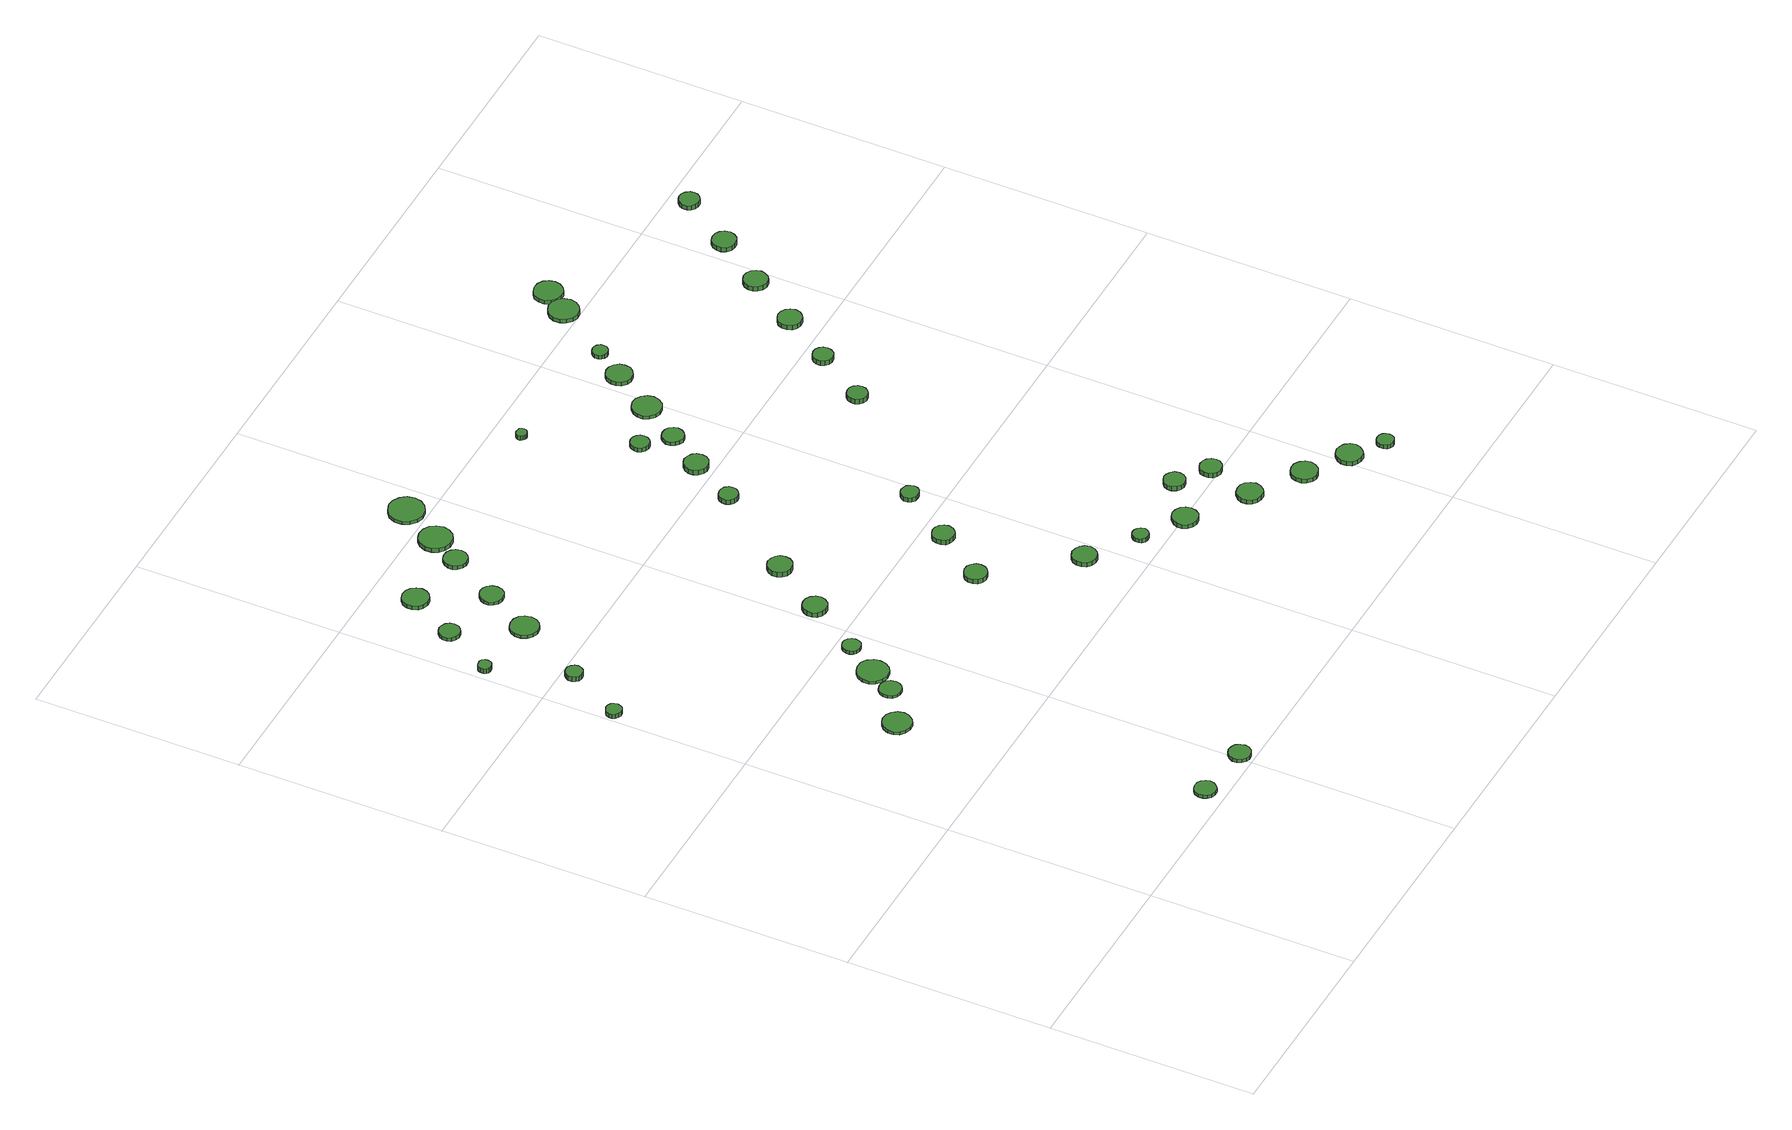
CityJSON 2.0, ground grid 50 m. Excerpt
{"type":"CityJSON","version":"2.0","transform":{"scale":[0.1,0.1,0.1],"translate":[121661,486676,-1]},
"CityObjects":{
"tree1":{"type":"SolitaryVegetationObject","attributes":{"function":"something"},"geometry":[{"type":"MultiSurface","lod":"1","boundaries":[[[0,1,2,3,4,5,6,7,8,9,10,11,12,13,14]],[[15,16,17,18,19,20,21,22,23,24,25,26,27,28,29]],[[0,29,28,1]],[[1,28,27,2]],[[2,27,26,3]],[[3,26,25,4]],[[4,25,24,5]],[[5,24,23,6]],[[6,23,22,7]],[[7,22,21,8]],[[8,21,20,9]],[[9,20,19,10]],[[10,19,18,11]],[[11,18,17,12]],[[12,17,16,13]],[[13,16,15,14]],[[14,15,29,0]]]}]},
"tree2":{"type":"SolitaryVegetationObject","attributes":{"function":"something"},"geometry":[{"type":"MultiSurface","lod":"1","boundaries":[[[30,31,32,33,34,35,36,37,38,39,40,41,42,43,44]],[[45,46,47,48,49,50,51,52,53,54,55,56,57,58,59]],[[30,59,58,31]],[[31,58,57,32]],[[32,57,56,33]],[[33,56,55,34]],[[34,55,54,35]],[[35,54,53,36]],[[36,53,52,37]],[[37,52,51,38]],[[38,51,50,39]],[[39,50,49,40]],[[40,49,48,41]],[[41,48,47,42]],[[42,47,46,43]],[[43,46,45,44]],[[44,45,59,30]]]}]},
"tree3":{"type":"SolitaryVegetationObject","attributes":{"function":"something"},"geometry":[{"type":"MultiSurface","lod":"1","boundaries":[[[60,61,62,63,64,65,66,67,68,69,70,71,72,73,74]],[[75,76,77,78,79,80,81,82,83,84,85,86,87,88,89]],[[60,89,88,61]],[[61,88,87,62]],[[62,87,86,63]],[[63,86,85,64]],[[64,85,84,65]],[[65,84,83,66]],[[66,83,82,67]],[[67,82,81,68]],[[68,81,80,69]],[[69,80,79,70]],[[70,79,78,71]],[[71,78,77,72]],[[72,77,76,73]],[[73,76,75,74]],[[74,75,89,60]]]}]},
"tree4":{"type":"SolitaryVegetationObject","attributes":{"function":"something"},"geometry":[{"type":"MultiSurface","lod":"1","boundaries":[[[90,91,92,93,94,95,96,97,98,99,100,101,102,103,104]],[[105,106,107,108,109,110,111,112,113,114,115,116,117,118,119]],[[90,119,118,91]],[[91,118,117,92]],[[92,117,116,93]],[[93,116,115,94]],[[94,115,114,95]],[[95,114,113,96]],[[96,113,112,97]],[[97,112,111,98]],[[98,111,110,99]],[[99,110,109,100]],[[100,109,108,101]],[[101,108,107,102]],[[102,107,106,103]],[[103,106,105,104]],[[104,105,119,90]]]}]},
"tree5":{"type":"SolitaryVegetationObject","attributes":{"function":"something"},"geometry":[{"type":"MultiSurface","lod":"1","boundaries":[[[120,121,122,123,124,125,126,127,128,129,130,131,132,133,134]],[[135,136,137,138,139,140,141,142,143,144,145,146,147,148,149]],[[120,149,148,121]],[[121,148,147,122]],[[122,147,146,123]],[[123,146,145,124]],[[124,145,144,125]],[[125,144,143,126]],[[126,143,142,127]],[[127,142,141,128]],[[128,141,140,129]],[[129,140,139,130]],[[130,139,138,131]],[[131,138,137,132]],[[132,137,136,133]],[[133,136,135,134]],[[134,135,149,120]]]}]},
"tree6":{"type":"SolitaryVegetationObject","attributes":{"function":"something"},"geometry":[{"type":"MultiSurface","lod":"1","boundaries":[[[150,151,152,153,154,155,156,157,158,159,160,161,162,163,164]],[[165,166,167,168,169,170,171,172,173,174,175,176,177,178,179]],[[150,179,178,151]],[[151,178,177,152]],[[152,177,176,153]],[[153,176,175,154]],[[154,175,174,155]],[[155,174,173,156]],[[156,173,172,157]],[[157,172,171,158]],[[158,171,170,159]],[[159,170,169,160]],[[160,169,168,161]],[[161,168,167,162]],[[162,167,166,163]],[[163,166,165,164]],[[164,165,179,150]]]}]},
"tree7":{"type":"SolitaryVegetationObject","attributes":{"function":"something"},"geometry":[{"type":"MultiSurface","lod":"1","boundaries":[[[180,181,182,183,184,185,186,187,188,189,190,191,192,193,194]],[[195,196,197,198,199,200,201,202,203,204,205,206,207,208,209]],[[180,209,208,181]],[[181,208,207,182]],[[182,207,206,183]],[[183,206,205,184]],[[184,205,204,185]],[[185,204,203,186]],[[186,203,202,187]],[[187,202,201,188]],[[188,201,200,189]],[[189,200,199,190]],[[190,199,198,191]],[[191,198,197,192]],[[192,197,196,193]],[[193,196,195,194]],[[194,195,209,180]]]}]},
"tree8":{"type":"SolitaryVegetationObject","attributes":{"function":"something"},"geometry":[{"type":"MultiSurface","lod":"1","boundaries":[[[210,211,212,213,214,215,216,217,218,219,220,221,222,223,224]],[[225,226,227,228,229,230,231,232,233,234,235,236,237,238,239]],[[210,239,238,211]],[[211,238,237,212]],[[212,237,236,213]],[[213,236,235,214]],[[214,235,234,215]],[[215,234,233,216]],[[216,233,232,217]],[[217,232,231,218]],[[218,231,230,219]],[[219,230,229,220]],[[220,229,228,221]],[[221,228,227,222]],[[222,227,226,223]],[[223,226,225,224]],[[224,225,239,210]]]}]},
"tree9":{"type":"SolitaryVegetationObject","attributes":{"function":"something"},"geometry":[{"type":"MultiSurface","lod":"1","boundaries":[[[240,241,242,243,244,245,246,247,248,249,250,251,252,253,254]],[[255,256,257,258,259,260,261,262,263,264,265,266,267,268,269]],[[240,269,268,241]],[[241,268,267,242]],[[242,267,266,243]],[[243,266,265,244]],[[244,265,264,245]],[[245,264,263,246]],[[246,263,262,247]],[[247,262,261,248]],[[248,261,260,249]],[[249,260,259,250]],[[250,259,258,251]],[[251,258,257,252]],[[252,257,256,253]],[[253,256,255,254]],[[254,255,269,240]]]}]},
"tree10":{"type":"SolitaryVegetationObject","attributes":{"function":"something"},"geometry":[{"type":"MultiSurface","lod":"1","boundaries":[[[270,271,272,273,274,275,276,277,278,279,280,281,282,283,284]],[[285,286,287,288,289,290,291,292,293,294,295,296,297,298,299]],[[270,299,298,271]],[[271,298,297,272]],[[272,297,296,273]],[[273,296,295,274]],[[274,295,294,275]],[[275,294,293,276]],[[276,293,292,277]],[[277,292,291,278]],[[278,291,290,279]],[[279,290,289,280]],[[280,289,288,281]],[[281,288,287,282]],[[282,287,286,283]],[[283,286,285,284]],[[284,285,299,270]]]}]},
"tree11":{"type":"SolitaryVegetationObject","attributes":{"function":"something"},"geometry":[{"type":"MultiSurface","lod":"1","boundaries":[[[300,301,302,303,304,305,306,307,308,309,310,311,312,313,314]],[[315,316,317,318,319,320,321,322,323,324,325,326,327,328,329]],[[300,329,328,301]],[[301,328,327,302]],[[302,327,326,303]],[[303,326,325,304]],[[304,325,324,305]],[[305,324,323,306]],[[306,323,322,307]],[[307,322,321,308]],[[308,321,320,309]],[[309,320,319,310]],[[310,319,318,311]],[[311,318,317,312]],[[312,317,316,313]],[[313,316,315,314]],[[314,315,329,300]]]}]},
"tree12":{"type":"SolitaryVegetationObject","attributes":{"function":"something"},"geometry":[{"type":"MultiSurface","lod":"1","boundaries":[[[330,331,332,333,334,335,336,337,338,339,340,341,342,343,344]],[[345,346,347,348,349,350,351,352,353,354,355,356,357,358,359]],[[330,359,358,331]],[[331,358,357,332]],[[332,357,356,333]],[[333,356,355,334]],[[334,355,354,335]],[[335,354,353,336]],[[336,353,352,337]],[[337,352,351,338]],[[338,351,350,339]],[[339,350,349,340]],[[340,349,348,341]],[[341,348,347,342]],[[342,347,346,343]],[[343,346,345,344]],[[344,345,359,330]]]}]},
"tree13":{"type":"SolitaryVegetationObject","attributes":{"function":"something"},"geometry":[{"type":"MultiSurface","lod":"1","boundaries":[[[360,361,362,363,364,365,366,367,368,369,370,371,372,373,374]],[[375,376,377,378,379,380,381,382,383,384,385,386,387,388,389]],[[360,389,388,361]],[[361,388,387,362]],[[362,387,386,363]],[[363,386,385,364]],[[364,385,384,365]],[[365,384,383,366]],[[366,383,382,367]],[[367,382,381,368]],[[368,381,380,369]],[[369,380,379,370]],[[370,379,378,371]],[[371,378,377,372]],[[372,377,376,373]],[[373,376,375,374]],[[374,375,389,360]]]}]},
"tree14":{"type":"SolitaryVegetationObject","attributes":{"function":"something"},"geometry":[{"type":"MultiSurface","lod":"1","boundaries":[[[390,391,392,393,394,395,396,397,398,399,400,401,402,403,404]],[[405,406,407,408,409,410,411,412,413,414,415,416,417,418,419]],[[390,419,418,391]],[[391,418,417,392]],[[392,417,416,393]],[[393,416,415,394]],[[394,415,414,395]],[[395,414,413,396]],[[396,413,412,397]],[[397,412,411,398]],[[398,411,410,399]],[[399,410,409,400]],[[400,409,408,401]],[[401,408,407,402]],[[402,407,406,403]],[[403,406,405,404]],[[404,405,419,390]]]}]},
"tree15":{"type":"SolitaryVegetationObject","attributes":{"function":"something"},"geometry":[{"type":"MultiSurface","lod":"1","boundaries":[[[420,421,422,423,424,425,426,427,428,429,430,431,432,433,434]],[[435,436,437,438,439,440,441,442,443,444,445,446,447,448,449]],[[420,449,448,421]],[[421,448,447,422]],[[422,447,446,423]],[[423,446,445,424]],[[424,445,444,425]],[[425,444,443,426]],[[426,443,442,427]],[[427,442,441,428]],[[428,441,440,429]],[[429,440,439,430]],[[430,439,438,431]],[[431,438,437,432]],[[432,437,436,433]],[[433,436,435,434]],[[434,435,449,420]]]}]},
"tree16":{"type":"SolitaryVegetationObject","attributes":{"function":"something"},"geometry":[{"type":"MultiSurface","lod":"1","boundaries":[[[450,451,452,453,454,455,456,457,458,459,460,461,462,463,464]],[[465,466,467,468,469,470,471,472,473,474,475,476,477,478,479]],[[450,479,478,451]],[[451,478,477,452]],[[452,477,476,453]],[[453,476,475,454]],[[454,475,474,455]],[[455,474,473,456]],[[456,473,472,457]],[[457,472,471,458]],[[458,471,470,459]],[[459,470,469,460]],[[460,469,468,461]],[[461,468,467,462]],[[462,467,466,463]],[[463,466,465,464]],[[464,465,479,450]]]}]},
"tree17":{"type":"SolitaryVegetationObject","attributes":{"function":"something"},"geometry":[{"type":"MultiSurface","lod":"1","boundaries":[[[480,481,482,483,484,485,486,487,488,489,490,491,492,493,494]],[[495,496,497,498,499,500,501,502,503,504,505,506,507,508,509]],[[480,509,508,481]],[[481,508,507,482]],[[482,507,506,483]],[[483,506,505,484]],[[484,505,504,485]],[[485,504,503,486]],[[486,503,502,487]],[[487,502,501,488]],[[488,501,500,489]],[[489,500,499,490]],[[490,499,498,491]],[[491,498,497,492]],[[492,497,496,493]],[[493,496,495,494]],[[494,495,509,480]]]}]},
"tree18":{"type":"SolitaryVegetationObject","attributes":{"function":"something"},"geometry":[{"type":"MultiSurface","lod":"1","boundaries":[[[510,511,512,513,514,515,516,517,518,519,520,521,522,523,524]],[[525,526,527,528,529,530,531,532,533,534,535,536,537,538,539]],[[510,539,538,511]],[[511,538,537,512]],[[512,537,536,513]],[[513,536,535,514]],[[514,535,534,515]],[[515,534,533,516]],[[516,533,532,517]],[[517,532,531,518]],[[518,531,530,519]],[[519,530,529,520]],[[520,529,528,521]],[[521,528,527,522]],[[522,527,526,523]],[[523,526,525,524]],[[524,525,539,510]]]}]},
"tree19":{"type":"SolitaryVegetationObject","attributes":{"function":"something"},"geometry":[{"type":"MultiSurface","lod":"1","boundaries":[[[540,541,542,543,544,545,546,547,548,549,550,551,552,553,554]],[[555,556,557,558,559,560,561,562,563,564,565,566,567,568,569]],[[540,569,568,541]],[[541,568,567,542]],[[542,567,566,543]],[[543,566,565,544]],[[544,565,564,545]],[[545,564,563,546]],[[546,563,562,547]],[[547,562,561,548]],[[548,561,560,549]],[[549,560,559,550]],[[550,559,558,551]],[[551,558,557,552]],[[552,557,556,553]],[[553,556,555,554]],[[554,555,569,540]]]}]},
"tree20":{"type":"SolitaryVegetationObject","attributes":{"function":"something"},"geometry":[{"type":"MultiSurface","lod":"1","boundaries":[[[570,571,572,573,574,575,576,577,578,579,580,581,582,583,584]],[[585,586,587,588,589,590,591,592,593,594,595,596,597,598,599]],[[570,599,598,571]],[[571,598,597,572]],[[572,597,596,573]],[[573,596,595,574]],[[574,595,594,575]],[[575,594,593,576]],[[576,593,592,577]],[[577,592,591,578]],[[578,591,590,579]],[[579,590,589,580]],[[580,589,588,581]],[[581,588,587,582]],[[582,587,586,583]],[[583,586,585,584]],[[584,585,599,570]]]}]},
"tree21":{"type":"SolitaryVegetationObject","attributes":{"function":"something"},"geometry":[{"type":"MultiSurface","lod":"1","boundaries":[[[600,601,602,603,604,605,606,607,608,609,610,611,612,613,614]],[[615,616,617,618,619,620,621,622,623,624,625,626,627,628,629]],[[600,629,628,601]],[[601,628,627,602]],[[602,627,626,603]],[[603,626,625,604]],[[604,625,624,605]],[[605,624,623,606]],[[606,623,622,607]],[[607,622,621,608]],[[608,621,620,609]],[[609,620,619,610]],[[610,619,618,611]],[[611,618,617,612]],[[612,617,616,613]],[[613,616,615,614]],[[614,615,629,600]]]}]},
"tree22":{"type":"SolitaryVegetationObject","attributes":{"function":"something"},"geometry":[{"type":"MultiSurface","lod":"1","boundaries":[[[630,631,632,633,634,635,636,637,638,639,640,641,642,643,644]],[[645,646,647,648,649,650,651,652,653,654,655,656,657,658,659]],[[630,659,658,631]],[[631,658,657,632]],[[632,657,656,633]],[[633,656,655,634]],[[634,655,654,635]],[[635,654,653,636]],[[636,653,652,637]],[[637,652,651,638]],[[638,651,650,639]],[[639,650,649,640]],[[640,649,648,641]],[[641,648,647,642]],[[642,647,646,643]],[[643,646,645,644]],[[644,645,659,630]]]}]},
"tree23":{"type":"SolitaryVegetationObject","attributes":{"function":"something"},"geometry":[{"type":"MultiSurface","lod":"1","boundaries":[[[660,661,662,663,664,665,666,667,668,669,670,671,672,673,674]],[[675,676,677,678,679,680,681,682,683,684,685,686,687,688,689]],[[660,689,688,661]],[[661,688,687,662]],[[662,687,686,663]],[[663,686,685,664]],[[664,685,684,665]],[[665,684,683,666]],[[666,683,682,667]],[[667,682,681,668]],[[668,681,680,669]],[[669,680,679,670]],[[670,679,678,671]],[[671,678,677,672]],[[672,677,676,673]],[[673,676,675,674]],[[674,675,689,660]]]}]},
"tree24":{"type":"SolitaryVegetationObject","attributes":{"function":"something"},"geometry":[{"type":"MultiSurface","lod":"1","boundaries":[[[690,691,692,693,694,695,696,697,698,699,700,701,702,703,704]],[[705,706,707,708,709,710,711,712,713,714,715,716,717,718,719]],[[690,719,718,691]],[[691,718,717,692]],[[692,717,716,693]],[[693,716,715,694]],[[694,715,714,695]],[[695,714,713,696]],[[696,713,712,697]],[[697,712,711,698]],[[698,711,710,699]],[[699,710,709,700]],[[700,709,708,701]],[[701,708,707,702]],[[702,707,706,703]],[[703,706,705,704]],[[704,705,719,690]]]}]},
"tree25":{"type":"SolitaryVegetationObject","attributes":{"function":"something"},"geometry":[{"type":"MultiSurface","lod":"1","boundaries":[[[720,721,722,723,724,725,726,727,728,729,730,731,732,733,734]],[[735,736,737,738,739,740,741,742,743,744,745,746,747,748,749]],[[720,749,748,721]],[[721,748,747,722]],[[722,747,746,723]],[[723,746,745,724]],[[724,745,744,725]],[[725,744,743,726]],[[726,743,742,727]],[[727,742,741,728]],[[728,741,740,729]],[[729,740,739,730]],[[730,739,738,731]],[[731,738,737,732]],[[732,737,736,733]],[[733,736,735,734]],[[734,735,749,720]]]}]},
"tree26":{"type":"SolitaryVegetationObject","attributes":{"function":"something"},"geometry":[{"type":"MultiSurface","lod":"1","boundaries":[[[750,751,752,753,754,755,756,757,758,759,760,761,762,763,764]],[[765,766,767,768,769,770,771,772,773,774,775,776,777,778,779]],[[750,779,778,751]],[[751,778,777,752]],[[752,777,776,753]],[[753,776,775,754]],[[754,775,774,755]],[[755,774,773,756]],[[756,773,772,757]],[[757,772,771,758]],[[758,771,770,759]],[[759,770,769,760]],[[760,769,768,761]],[[761,768,767,762]],[[762,767,766,763]],[[763,766,765,764]],[[764,765,779,750]]]}]},
"tree27":{"type":"SolitaryVegetationObject","attributes":{"function":"something"},"geometry":[{"type":"MultiSurface","lod":"1","boundaries":[[[780,781,782,783,784,785,786,787,788,789,790,791,792,793,794]],[[795,796,797,798,799,800,801,802,803,804,805,806,807,808,809]],[[780,809,808,781]],[[781,808,807,782]],[[782,807,806,783]],[[783,806,805,784]],[[784,805,804,785]],[[785,804,803,786]],[[786,803,802,787]],[[787,802,801,788]],[[788,801,800,789]],[[789,800,799,790]],[[790,799,798,791]],[[791,798,797,792]],[[792,797,796,793]],[[793,796,795,794]],[[794,795,809,780]]]}]},
"tree28":{"type":"SolitaryVegetationObject","attributes":{"function":"something"},"geometry":[{"type":"MultiSurface","lod":"1","boundaries":[[[810,811,812,813,814,815,816,817,818,819,820,821,822,823,824]],[[825,826,827,828,829,830,831,832,833,834,835,836,837,838,839]],[[810,839,838,811]],[[811,838,837,812]],[[812,837,836,813]],[[813,836,835,814]],[[814,835,834,815]],[[815,834,833,816]],[[816,833,832,817]],[[817,832,831,818]],[[818,831,830,819]],[[819,830,829,820]],[[820,829,828,821]],[[821,828,827,822]],[[822,827,826,823]],[[823,826,825,824]],[[824,825,839,810]]]}]},
"tree29":{"type":"SolitaryVegetationObject","attributes":{"function":"something"},"geometry":[{"type":"MultiSurface","lod":"1","boundaries":[[[840,841,842,843,844,845,846,847,848,849,850,851,852,853,854]],[[855,856,857,858,859,860,861,862,863,864,865,866,867,868,869]],[[840,869,868,841]],[[841,868,867,842]],[[842,867,866,843]],[[843,866,865,844]],[[844,865,864,845]],[[845,864,863,846]],[[846,863,862,847]],[[847,862,861,848]],[[848,861,860,849]],[[849,860,859,850]],[[850,859,858,851]],[[851,858,857,852]],[[852,857,856,853]],[[853,856,855,854]],[[854,855,869,840]]]}]},
"tree30":{"type":"SolitaryVegetationObject","attributes":{"function":"something"},"geometry":[{"type":"MultiSurface","lod":"1","boundaries":[[[870,871,872,873,874,875,876,877,878,879,880,881,882,883,884]],[[885,886,887,888,889,890,891,892,893,894,895,896,897,898,899]],[[870,899,898,871]],[[871,898,897,872]],[[872,897,896,873]],[[873,896,895,874]],[[874,895,894,875]],[[875,894,893,876]],[[876,893,892,877]],[[877,892,891,878]],[[878,891,890,879]],[[879,890,889,880]],[[880,889,888,881]],[[881,888,887,882]],[[882,887,886,883]],[[883,886,885,884]],[[884,885,899,870]]]}]},
"tree31":{"type":"SolitaryVegetationObject","attributes":{"function":"something"},"geometry":[{"type":"MultiSurface","lod":"1","boundaries":[[[900,901,902,903,904,905,906,907,908,909,910,911,912,913,914]],[[915,916,917,918,919,920,921,922,923,924,925,926,927,928,929]],[[900,929,928,901]],[[901,928,927,902]],[[902,927,926,903]],[[903,926,925,904]],[[904,925,924,905]],[[905,924,923,906]],[[906,923,922,907]],[[907,922,921,908]],[[908,921,920,909]],[[909,920,919,910]],[[910,919,918,911]],[[911,918,917,912]],[[912,917,916,913]],[[913,916,915,914]],[[914,915,929,900]]]}]},
"tree32":{"type":"SolitaryVegetationObject","attributes":{"function":"something"},"geometry":[{"type":"MultiSurface","lod":"1","boundaries":[[[930,931,932,933,934,935,936,937,938,939,940,941,942,943,944]],[[945,946,947,948,949,950,951,952,953,954,955,956,957,958,959]],[[930,959,958,931]],[[931,958,957,932]],[[932,957,956,933]],[[933,956,955,934]],[[934,955,954,935]],[[935,954,953,936]],[[936,953,952,937]],[[937,952,951,938]],[[938,951,950,939]],[[939,950,949,940]],[[940,949,948,941]],[[941,948,947,942]],[[942,947,946,943]],[[943,946,945,944]],[[944,945,959,930]]]}]},
"tree33":{"type":"SolitaryVegetationObject","attributes":{"function":"something"},"geometry":[{"type":"MultiSurface","lod":"1","boundaries":[[[960,961,962,963,964,965,966,967,968,969,970,971,972,973,974]],[[975,976,977,978,979,980,981,982,983,984,985,986,987,988,989]],[[960,989,988,961]],[[961,988,987,962]],[[962,987,986,963]],[[963,986,985,964]],[[964,985,984,965]],[[965,984,983,966]],[[966,983,982,967]],[[967,982,981,968]],[[968,981,980,969]],[[969,980,979,970]],[[970,979,978,971]],[[971,978,977,972]],[[972,977,976,973]],[[973,976,975,974]],[[974,975,989,960]]]}]},
"tree34":{"type":"SolitaryVegetationObject","attributes":{"function":"something"},"geometry":[{"type":"MultiSurface","lod":"1","boundaries":[[[990,991,992,993,994,995,996,997,998,999,1000,1001,1002,1003,1004]],[[1005,1006,1007,1008,1009,1010,1011,1012,1013,1014,1015,1016,1017,1018,1019]],[[990,1019,1018,991]],[[991,1018,1017,992]],[[992,1017,1016,993]],[[993,1016,1015,994]],[[994,1015,1014,995]],[[995,1014,1013,996]],[[996,1013,1012,997]],[[997,1012,1011,998]],[[998,1011,1010,999]],[[999,1010,1009,1000]],[[1000,1009,1008,1001]],[[1001,1008,1007,1002]],[[1002,1007,1006,1003]],[[1003,1006,1005,1004]],[[1004,1005,1019,990]]]}]},
"tree35":{"type":"SolitaryVegetationObject","attributes":{"function":"something"},"geometry":[{"type":"MultiSurface","lod":"1","boundaries":[[[1020,1021,1022,1023,1024,1025,1026,1027,1028,1029,1030,1031,1032,1033,1034]],[[1035,1036,1037,1038,1039,1040,1041,1042,1043,1044,1045,1046,1047,1048,1049]],[[1020,1049,1048,1021]],[[1021,1048,1047,1022]],[[1022,1047,1046,1023]],[[1023,1046,1045,1024]],[[1024,1045,1044,1025]],[[1025,1044,1043,1026]],[[1026,1043,1042,1027]],[[1027,1042,1041,1028]],[[1028,1041,1040,1029]],[[1029,1040,1039,1030]],[[1030,1039,1038,1031]],[[1031,1038,1037,1032]],[[1032,1037,1036,1033]],[[1033,1036,1035,1034]],[[1034,1035,1049,1020]]]}]},
"tree36":{"type":"SolitaryVegetationObject","attributes":{"function":"something"},"geometry":[{"type":"MultiSurface","lod":"1","boundaries":[[[1050,1051,1052,1053,1054,1055,1056,1057,1058,1059,1060,1061,1062,1063,1064]],[[1065,1066,1067,1068,1069,1070,1071,1072,1073,1074,1075,1076,1077,1078,1079]],[[1050,1079,1078,1051]],[[1051,1078,1077,1052]],[[1052,1077,1076,1053]],[[1053,1076,1075,1054]],[[1054,1075,1074,1055]],[[1055,1074,1073,1056]],[[1056,1073,1072,1057]],[[1057,1072,1071,1058]],[[1058,1071,1070,1059]],[[1059,1070,1069,1060]],[[1060,1069,1068,1061]],[[1061,1068,1067,1062]],[[1062,1067,1066,1063]],[[1063,1066,1065,1064]],[[1064,1065,1079,1050]]]}]},
"tree37":{"type":"SolitaryVegetationObject","attributes":{"function":"something"},"geometry":[{"type":"MultiSurface","lod":"1","boundaries":[[[1080,1081,1082,1083,1084,1085,1086,1087,1088,1089,1090,1091,1092,1093,1094]],[[1095,1096,1097,1098,1099,1100,1101,1102,1103,1104,1105,1106,1107,1108,1109]],[[1080,1109,1108,1081]],[[1081,1108,1107,1082]],[[1082,1107,1106,1083]],[[1083,1106,1105,1084]],[[1084,1105,1104,1085]],[[1085,1104,1103,1086]],[[1086,1103,1102,1087]],[[1087,1102,1101,1088]],[[1088,1101,1100,1089]],[[1089,1100,1099,1090]],[[1090,1099,1098,1091]],[[1091,1098,1097,1092]],[[1092,1097,1096,1093]],[[1093,1096,1095,1094]],[[1094,1095,1109,1080]]]}]},
"tree38":{"type":"SolitaryVegetationObject","attributes":{"function":"something"},"geometry":[{"type":"MultiSurface","lod":"1","boundaries":[[[1110,1111,1112,1113,1114,1115,1116,1117,1118,1119,1120,1121,1122,1123,1124]],[[1125,1126,1127,1128,1129,1130,1131,1132,1133,1134,1135,1136,1137,1138,1139]],[[1110,1139,1138,1111]],[[1111,1138,1137,1112]],[[1112,1137,1136,1113]],[[1113,1136,1135,1114]],[[1114,1135,1134,1115]],[[1115,1134,1133,1116]],[[1116,1133,1132,1117]],[[1117,1132,1131,1118]],[[1118,1131,1130,1119]],[[1119,1130,1129,1120]],[[1120,1129,1128,1121]],[[1121,1128,1127,1122]],[[1122,1127,1126,1123]],[[1123,1126,1125,1124]],[[1124,1125,1139,1110]]]}]},
"tree39":{"type":"SolitaryVegetationObject","attributes":{"function":"something"},"geometry":[{"type":"MultiSurface","lod":"1","boundaries":[[[1140,1141,1142,1143,1144,1145,1146,1147,1148,1149,1150,1151,1152,1153,1154]],[[1155,1156,1157,1158,1159,1160,1161,1162,1163,1164,1165,1166,1167,1168,1169]],[[1140,1169,1168,1141]],[[1141,1168,1167,1142]],[[1142,1167,1166,1143]],[[1143,1166,1165,1144]],[[1144,1165,1164,1145]],[[1145,1164,1163,1146]],[[1146,1163,1162,1147]],[[1147,1162,1161,1148]],[[1148,1161,1160,1149]],[[1149,1160,1159,1150]],[[1150,1159,1158,1151]],[[1151,1158,1157,1152]],[[1152,1157,1156,1153]],[[1153,1156,1155,1154]],[[1154,1155,1169,1140]]]}]},
"tree40":{"type":"SolitaryVegetationObject","attributes":{"function":"something"},"geometry":[{"type":"MultiSurface","lod":"1","boundaries":[[[1170,1171,1172,1173,1174,1175,1176,1177,1178,1179,1180,1181,1182,1183,1184]],[[1185,1186,1187,1188,1189,1190,1191,1192,1193,1194,1195,1196,1197,1198,1199]],[[1170,1199,1198,1171]],[[1171,1198,1197,1172]],[[1172,1197,1196,1173]],[[1173,1196,1195,1174]],[[1174,1195,1194,1175]],[[1175,1194,1193,1176]],[[1176,1193,1192,1177]],[[1177,1192,1191,1178]],[[1178,1191,1190,1179]],[[1179,1190,1189,1180]],[[1180,1189,1188,1181]],[[1181,1188,1187,1182]],[[1182,1187,1186,1183]],[[1183,1186,1185,1184]],[[1184,1185,1199,1170]]]}]},
"tree41":{"type":"SolitaryVegetationObject","attributes":{"function":"something"},"geometry":[{"type":"MultiSurface","lod":"1","boundaries":[[[1200,1201,1202,1203,1204,1205,1206,1207,1208,1209,1210,1211,1212,1213,1214]],[[1215,1216,1217,1218,1219,1220,1221,1222,1223,1224,1225,1226,1227,1228,1229]],[[1200,1229,1228,1201]],[[1201,1228,1227,1202]],[[1202,1227,1226,1203]],[[1203,1226,1225,1204]],[[1204,1225,1224,1205]],[[1205,1224,1223,1206]],[[1206,1223,1222,1207]],[[1207,1222,1221,1208]],[[1208,1221,1220,1209]],[[1209,1220,1219,1210]],[[1210,1219,1218,1211]],[[1211,1218,1217,1212]],[[1212,1217,1216,1213]],[[1213,1216,1215,1214]],[[1214,1215,1229,1200]]]}]},
"tree42":{"type":"SolitaryVegetationObject","attributes":{"function":"something"},"geometry":[{"type":"MultiSurface","lod":"1","boundaries":[[[1230,1231,1232,1233,1234,1235,1236,1237,1238,1239,1240,1241,1242,1243,1244]],[[1245,1246,1247,1248,1249,1250,1251,1252,1253,1254,1255,1256,1257,1258,1259]],[[1230,1259,1258,1231]],[[1231,1258,1257,1232]],[[1232,1257,1256,1233]],[[1233,1256,1255,1234]],[[1234,1255,1254,1235]],[[1235,1254,1253,1236]],[[1236,1253,1252,1237]],[[1237,1252,1251,1238]],[[1238,1251,1250,1239]],[[1239,1250,1249,1240]],[[1240,1249,1248,1241]],[[1241,1248,1247,1242]],[[1242,1247,1246,1243]],[[1243,1246,1245,1244]],[[1244,1245,1259,1230]]]}]},
"tree43":{"type":"SolitaryVegetationObject","attributes":{"function":"something"},"geometry":[{"type":"MultiSurface","lod":"1","boundaries":[[[1260,1261,1262,1263,1264,1265,1266,1267,1268,1269,1270,1271,1272,1273,1274]],[[1275,1276,1277,1278,1279,1280,1281,1282,1283,1284,1285,1286,1287,1288,1289]],[[1260,1289,1288,1261]],[[1261,1288,1287,1262]],[[1262,1287,1286,1263]],[[1263,1286,1285,1264]],[[1264,1285,1284,1265]],[[1265,1284,1283,1266]],[[1266,1283,1282,1267]],[[1267,1282,1281,1268]],[[1268,1281,1280,1269]],[[1269,1280,1279,1270]],[[1270,1279,1278,1271]],[[1271,1278,1277,1272]],[[1272,1277,1276,1273]],[[1273,1276,1275,1274]],[[1274,1275,1289,1260]]]}]},
"tree44":{"type":"SolitaryVegetationObject","attributes":{"function":"something"},"geometry":[{"type":"MultiSurface","lod":"1","boundaries":[[[1290,1291,1292,1293,1294,1295,1296,1297,1298,1299,1300,1301,1302,1303,1304]],[[1305,1306,1307,1308,1309,1310,1311,1312,1313,1314,1315,1316,1317,1318,1319]],[[1290,1319,1318,1291]],[[1291,1318,1317,1292]],[[1292,1317,1316,1293]],[[1293,1316,1315,1294]],[[1294,1315,1314,1295]],[[1295,1314,1313,1296]],[[1296,1313,1312,1297]],[[1297,1312,1311,1298]],[[1298,1311,1310,1299]],[[1299,1310,1309,1300]],[[1300,1309,1308,1301]],[[1301,1308,1307,1302]],[[1302,1307,1306,1303]],[[1303,1306,1305,1304]],[[1304,1305,1319,1290]]]}]},
"tree45":{"type":"SolitaryVegetationObject","attributes":{"function":"something"},"geometry":[{"type":"MultiSurface","lod":"1","boundaries":[[[1320,1321,1322,1323,1324,1325,1326,1327,1328,1329,1330,1331,1332,1333,1334]],[[1335,1336,1337,1338,1339,1340,1341,1342,1343,1344,1345,1346,1347,1348,1349]],[[1320,1349,1348,1321]],[[1321,1348,1347,1322]],[[1322,1347,1346,1323]],[[1323,1346,1345,1324]],[[1324,1345,1344,1325]],[[1325,1344,1343,1326]],[[1326,1343,1342,1327]],[[1327,1342,1341,1328]],[[1328,1341,1340,1329]],[[1329,1340,1339,1330]],[[1330,1339,1338,1331]],[[1331,1338,1337,1332]],[[1332,1337,1336,1333]],[[1333,1336,1335,1334]],[[1334,1335,1349,1320]]]}]},
"tree46":{"type":"SolitaryVegetationObject","attributes":{"function":"something"},"geometry":[{"type":"MultiSurface","lod":"1","boundaries":[[[1350,1351,1352,1353,1354,1355,1356,1357,1358,1359,1360,1361,1362,1363,1364]],[[1365,1366,1367,1368,1369,1370,1371,1372,1373,1374,1375,1376,1377,1378,1379]],[[1350,1379,1378,1351]],[[1351,1378,1377,1352]],[[1352,1377,1376,1353]],[[1353,1376,1375,1354]],[[1354,1375,1374,1355]],[[1355,1374,1373,1356]],[[1356,1373,1372,1357]],[[1357,1372,1371,1358]],[[1358,1371,1370,1359]],[[1359,1370,1369,1360]],[[1360,1369,1368,1361]],[[1361,1368,1367,1362]],[[1362,1367,1366,1363]],[[1363,1366,1365,1364]],[[1364,1365,1379,1350]]]}]}
},
"vertices":[
[395,49,17],[392,59,17],[386,68,17],[377,73,17],[366,74,17],[356,71,17],[348,64,17],[344,54,17],[344,43,17],[348,34,17],[356,26,17],[366,23,17],[377,24,17],[386,30,17],[392,38,17],[392,38,8],[386,30,8],[377,24,8],[366,23,8],[356,26,8],[348,34,8],[344,43,8],[344,54,8],[348,64,8],[356,71,8],[366,74,8],[377,73,8],[386,68,8],[392,59,8],[395,49,8],
[40,1334,23],[38,1342,23],[34,1348,23],[27,1352,23],[19,1353,23],[12,1350,23],[6,1345,23],[3,1338,23],[3,1330,23],[6,1323,23],[12,1318,23],[19,1315,23],[27,1316,23],[34,1320,23],[38,1326,23],[38,1326,11],[34,1320,11],[27,1316,11],[19,1315,11],[12,1318,11],[6,1323,11],[3,1330,11],[3,1338,11],[6,1345,11],[12,1350,11],[19,1353,11],[27,1352,11],[34,1348,11],[38,1342,11],[40,1334,11],
[301,757,17],[298,771,17],[289,783,17],[277,790,17],[262,792,17],[249,787,17],[238,778,17],[232,764,17],[232,750,17],[238,737,17],[249,727,17],[262,723,17],[277,724,17],[289,731,17],[298,743,17],[298,743,9],[289,731,9],[277,724,9],[262,723,9],[249,727,9],[238,737,9],[232,750,9],[232,764,9],[238,778,9],[249,787,9],[262,792,9],[277,790,9],[289,783,9],[298,771,9],[301,757,9],
[537,34,17],[535,45,17],[529,54,17],[519,59,17],[508,61,17],[498,57,17],[490,50,17],[485,40,17],[485,29,17],[490,19,17],[498,12,17],[508,8,17],[519,10,17],[529,15,17],[535,24,17],[535,24,8],[529,15,8],[519,10,8],[508,8,8],[498,12,8],[490,19,8],[485,29,8],[485,40,8],[490,50,8],[498,57,8],[508,61,8],[519,59,8],[529,54,8],[535,45,8],[537,34,8],
[48,1658,20],[47,1664,20],[43,1670,20],[37,1673,20],[31,1673,20],[24,1671,20],[20,1667,20],[17,1661,20],[17,1654,20],[20,1648,20],[24,1644,20],[31,1642,20],[37,1643,20],[43,1646,20],[47,1651,20],[47,1651,7],[43,1646,7],[37,1643,7],[31,1642,7],[24,1644,7],[20,1648,7],[17,1654,7],[17,1661,7],[20,1667,7],[24,1671,7],[31,1673,7],[37,1673,7],[43,1670,7],[47,1664,7],[48,1658,7],
[115,1468,25],[113,1476,25],[108,1483,25],[101,1488,25],[92,1488,25],[84,1486,25],[78,1480,25],[74,1472,25],[74,1464,25],[78,1456,25],[84,1450,25],[92,1448,25],[101,1449,25],[108,1453,25],[113,1460,25],[113,1460,12],[108,1453,12],[101,1449,12],[92,1448,12],[84,1450,12],[78,1456,12],[74,1464,12],[74,1472,12],[78,1480,12],[84,1486,12],[92,1488,12],[101,1488,12],[108,1483,12],[113,1476,12],[115,1468,12],
[389,822,15],[387,833,15],[381,842,15],[371,847,15],[360,848,15],[350,845,15],[342,838,15],[338,828,15],[338,817,15],[342,807,15],[350,799,15],[360,796,15],[371,797,15],[381,803,15],[387,811,15],[387,811,8],[381,803,8],[371,797,8],[360,796,8],[350,799,8],[342,807,8],[338,817,8],[338,828,8],[342,838,8],[350,845,8],[360,848,8],[371,847,8],[381,842,8],[387,833,8],[389,822,8],
[128,1780,17],[126,1790,17],[120,1798,17],[111,1803,17],[101,1805,17],[91,1801,17],[83,1794,17],[79,1785,17],[79,1774,17],[83,1765,17],[91,1758,17],[101,1755,17],[111,1756,17],[120,1761,17],[126,1769,17],[126,1769,7],[120,1761,7],[111,1756,7],[101,1755,7],[91,1758,7],[83,1765,7],[79,1774,7],[79,1785,7],[83,1794,7],[91,1801,7],[101,1805,7],[111,1803,7],[120,1798,7],[126,1790,7],[128,1780,7],
[436,883,16],[433,898,16],[424,911,16],[411,919,16],[395,920,16],[380,915,16],[369,905,16],[362,891,16],[362,875,16],[369,861,16],[380,851,16],[395,846,16],[411,847,16],[424,855,16],[433,868,16],[433,868,8],[424,855,8],[411,847,8],[395,846,8],[380,851,8],[369,861,8],[362,875,8],[362,891,8],[369,905,8],[380,915,8],[395,920,8],[411,919,8],[424,911,8],[433,898,8],[436,883,8],
[226,1639,16],[223,1653,16],[215,1664,16],[203,1671,16],[189,1672,16],[175,1668,16],[165,1659,16],[159,1646,16],[159,1632,16],[165,1619,16],[175,1610,16],[189,1605,16],[203,1607,16],[215,1614,16],[223,1625,16],[223,1625,8],[215,1614,8],[203,1607,8],[189,1605,8],[175,1610,8],[165,1619,8],[159,1632,8],[159,1646,8],[165,1659,8],[175,1668,8],[189,1672,8],[203,1671,8],[215,1664,8],[223,1653,8],[226,1639,8],
[204,1897,16],[201,1910,16],[193,1921,16],[182,1927,16],[169,1929,16],[156,1925,16],[147,1916,16],[141,1904,16],[141,1891,16],[147,1878,16],[156,1870,16],[169,1866,16],[182,1867,16],[193,1874,16],[201,1884,16],[201,1884,6],[193,1874,6],[182,1867,6],[169,1866,6],[156,1870,6],[147,1878,6],[141,1891,6],[141,1904,6],[147,1916,6],[156,1925,6],[169,1929,6],[182,1927,6],[193,1921,6],[201,1910,6],[204,1897,6],
[476,963,17],[474,972,17],[469,979,17],[461,984,17],[452,985,17],[443,982,17],[436,976,17],[433,967,17],[433,958,17],[436,950,17],[443,944,17],[452,941,17],[461,942,17],[469,946,17],[474,954,17],[474,954,8],[469,946,8],[461,942,8],[452,941,8],[443,944,8],[436,950,8],[433,958,8],[433,967,8],[436,976,8],[443,982,8],[452,985,8],[461,984,8],[469,979,8],[474,972,8],[476,963,8],
[285,1752,15],[283,1763,15],[276,1773,15],[266,1779,15],[254,1780,15],[243,1776,15],[234,1768,15],[229,1758,15],[229,1746,15],[234,1735,15],[243,1727,15],[254,1724,15],[266,1725,15],[276,1731,15],[283,1740,15],[283,1740,7],[276,1731,7],[266,1725,7],[254,1724,7],[243,1727,7],[234,1735,7],[229,1746,7],[229,1758,7],[234,1768,7],[243,1776,7],[254,1780,7],[266,1779,7],[276,1773,7],[283,1763,7],[285,1752,7],
[565,1094,21],[562,1105,21],[555,1115,21],[545,1121,21],[533,1122,21],[522,1119,21],[513,1110,21],[508,1100,21],[508,1088,21],[513,1077,21],[522,1069,21],[533,1065,21],[545,1066,21],[555,1072,21],[562,1082,21],[562,1082,8],[555,1072,8],[545,1066,8],[533,1065,8],[522,1069,8],[513,1077,8],[508,1088,8],[508,1100,8],[513,1110,8],[522,1119,8],[533,1122,8],[545,1121,8],[555,1115,8],[562,1105,8],[565,1094,8],
[358,1877,16],[356,1889,16],[349,1898,16],[339,1904,16],[327,1905,16],[316,1902,16],[307,1894,16],[302,1883,16],[302,1871,16],[307,1861,16],[316,1853,16],[327,1849,16],[339,1850,16],[349,1856,16],[356,1866,16],[356,1866,6],[349,1856,6],[339,1850,6],[327,1849,6],[316,1853,6],[307,1861,6],[302,1871,6],[302,1883,6],[307,1894,6],[316,1902,6],[327,1905,6],[339,1904,6],[349,1898,6],[356,1889,6],[358,1877,6],
[411,1947,17],[407,1963,17],[398,1976,17],[384,1984,17],[367,1986,17],[352,1981,17],[340,1970,17],[333,1955,17],[333,1939,17],[340,1924,17],[352,1913,17],[367,1908,17],[384,1910,17],[398,1918,17],[407,1931,17],[407,1931,6],[398,1918,6],[384,1910,6],[367,1908,6],[352,1913,6],[340,1924,6],[333,1939,6],[333,1955,6],[340,1970,6],[352,1981,6],[367,1986,6],[384,1984,6],[398,1976,6],[407,1963,6],[411,1947,6],
[645,1220,28],[643,1232,28],[636,1241,28],[625,1247,28],[613,1249,28],[602,1245,28],[593,1237,28],[588,1226,28],[588,1214,28],[593,1203,28],[602,1195,28],[613,1191,28],[625,1192,28],[636,1198,28],[643,1208,28],[643,1208,15],[636,1198,15],[625,1192,15],[613,1191,15],[602,1195,15],[593,1203,15],[588,1214,15],[588,1226,15],[593,1237,15],[602,1245,15],[613,1249,15],[625,1247,15],[636,1241,15],[643,1232,15],[645,1220,15],
[822,826,19],[820,837,19],[813,846,19],[803,852,19],[792,853,19],[781,849,19],[773,842,19],[769,832,19],[769,820,19],[773,810,19],[781,802,19],[792,799,19],[803,800,19],[813,806,19],[820,815,19],[820,815,7],[813,806,7],[803,800,7],[792,799,7],[781,802,7],[773,810,7],[769,820,7],[769,832,7],[773,842,7],[781,849,7],[792,853,7],[803,852,7],[813,846,7],[820,837,7],[822,826,7],
[472,2048,15],[469,2065,15],[458,2079,15],[443,2088,15],[426,2090,15],[409,2084,15],[396,2073,15],[389,2057,15],[389,2039,15],[396,2023,15],[409,2011,15],[426,2006,15],[443,2008,15],[458,2016,15],[469,2031,15],[469,2031,6],[458,2016,6],[443,2008,6],[426,2006,6],[409,2011,6],[396,2023,6],[389,2039,6],[389,2057,6],[396,2073,6],[409,2084,6],[426,2090,6],[443,2088,6],[458,2079,6],[469,2065,6],[472,2048,6],
[984,637,19],[981,649,19],[974,658,19],[963,664,19],[951,666,19],[940,662,19],[931,654,19],[926,643,19],[926,631,19],[931,620,19],[940,612,19],[951,608,19],[963,609,19],[974,615,19],[981,625,19],[981,625,7],[974,615,7],[963,609,7],[951,608,7],[940,612,7],[931,620,7],[926,631,7],[926,643,7],[931,654,7],[940,662,7],[951,666,7],[963,664,7],[974,658,7],[981,649,7],[984,637,7],
[907,948,20],[904,958,20],[898,967,20],[888,973,20],[878,974,20],[867,970,20],[859,963,20],[855,953,20],[855,942,20],[859,932,20],[867,925,20],[878,922,20],[888,923,20],[898,928,20],[904,937,20],[904,937,7],[898,928,7],[888,923,7],[878,922,7],[867,925,7],[859,932,7],[855,942,7],[855,953,7],[859,963,7],[867,970,7],[878,974,7],[888,973,7],[898,967,7],[904,958,7],[907,948,7],
[801,1427,30],[799,1436,30],[793,1444,30],[785,1448,30],[776,1449,30],[767,1446,30],[760,1440,30],[756,1432,30],[756,1422,30],[760,1414,30],[767,1407,30],[776,1404,30],[785,1405,30],[793,1410,30],[799,1418,30],[799,1418,17],[793,1410,17],[785,1405,17],[776,1404,17],[767,1407,17],[760,1414,17],[756,1422,17],[756,1432,17],[760,1440,17],[767,1446,17],[776,1449,17],[785,1448,17],[793,1444,17],[799,1436,17],[801,1427,17],
[1092,557,19],[1090,565,19],[1085,571,19],[1078,575,19],[1070,576,19],[1063,574,19],[1057,568,19],[1054,561,19],[1054,553,19],[1057,546,19],[1063,540,19],[1070,538,19],[1078,539,19],[1085,543,19],[1090,549,19],[1090,549,8],[1085,543,8],[1078,539,8],[1070,538,8],[1063,540,8],[1057,546,8],[1054,553,8],[1054,561,8],[1057,568,8],[1063,574,8],[1070,576,8],[1078,575,8],[1085,571,8],[1090,565,8],[1092,557,8],
[990,1074,23],[988,1083,23],[983,1090,23],[975,1094,23],[966,1095,23],[958,1093,23],[951,1087,23],[947,1078,23],[947,1069,23],[951,1061,23],[958,1055,23],[966,1053,23],[975,1054,23],[983,1058,23],[988,1065,23],[988,1065,11],[983,1058,11],[975,1054,11],[966,1053,11],[958,1055,11],[951,1061,11],[947,1069,11],[947,1078,11],[951,1087,11],[958,1093,11],[966,1095,11],[975,1094,11],[983,1090,11],[988,1083,11],[990,1074,11],
[879,1542,21],[877,1554,21],[870,1563,21],[859,1569,21],[847,1571,21],[836,1567,21],[827,1559,21],[822,1548,21],[822,1536,21],[827,1525,21],[836,1517,21],[847,1513,21],[859,1515,21],[870,1521,21],[877,1530,21],[877,1530,8],[870,1521,8],[859,1515,8],[847,1513,8],[836,1517,8],[827,1525,8],[822,1536,8],[822,1548,8],[827,1559,8],[836,1567,8],[847,1571,8],[859,1569,8],[870,1563,8],[877,1554,8],[879,1542,8],
[1200,495,19],[1197,508,19],[1190,518,19],[1179,524,19],[1166,526,19],[1154,522,19],[1145,513,19],[1139,501,19],[1139,489,19],[1145,477,19],[1154,469,19],[1166,465,19],[1179,466,19],[1190,472,19],[1197,483,19],[1197,483,8],[1190,472,8],[1179,466,8],[1166,465,8],[1154,469,8],[1145,477,8],[1139,489,8],[1139,501,8],[1145,513,8],[1154,522,8],[1166,526,8],[1179,524,8],[1190,518,8],[1197,508,8],[1200,495,8],
[782,1932,21],[781,1937,21],[778,1942,21],[773,1944,21],[768,1945,21],[763,1943,21],[759,1940,21],[756,1935,21],[756,1929,21],[759,1924,21],[763,1921,21],[768,1919,21],[773,1920,21],[778,1922,21],[781,1927,21],[781,1927,9],[778,1922,9],[773,1920,9],[768,1919,9],[763,1921,9],[759,1924,9],[756,1929,9],[756,1935,9],[759,1940,9],[763,1943,9],[768,1945,9],[773,1944,9],[778,1942,9],[781,1937,9],[782,1932,9],
[882,1686,18],[880,1695,18],[875,1702,18],[867,1707,18],[858,1708,18],[849,1705,18],[842,1699,18],[838,1690,18],[838,1681,18],[842,1672,18],[849,1666,18],[858,1663,18],[867,1664,18],[875,1669,18],[880,1676,18],[880,1676,7],[875,1669,7],[867,1664,7],[858,1663,7],[849,1666,7],[842,1672,7],[838,1681,7],[838,1690,7],[842,1699,7],[849,1705,7],[858,1708,7],[867,1707,7],[875,1702,7],[880,1695,7],[882,1686,7],
[940,1631,17],[937,1641,17],[931,1650,17],[922,1655,17],[912,1656,17],[901,1653,17],[894,1646,17],[889,1636,17],[889,1625,17],[894,1616,17],[901,1609,17],[912,1605,17],[922,1606,17],[931,1612,17],[937,1620,17],[937,1620,7],[931,1612,7],[922,1606,7],[912,1605,7],[901,1609,7],[894,1616,7],[889,1625,7],[889,1636,7],[894,1646,7],[901,1653,7],[912,1656,7],[922,1655,7],[931,1650,7],[937,1641,7],[940,1631,7],
[1338,404,19],[1335,416,19],[1328,427,19],[1317,433,19],[1304,434,19],[1292,431,19],[1282,422,19],[1277,410,19],[1277,398,19],[1282,386,19],[1292,378,19],[1304,374,19],[1317,375,19],[1328,381,19],[1335,392,19],[1335,392,8],[1328,381,8],[1317,375,8],[1304,374,8],[1292,378,8],[1282,386,8],[1277,398,8],[1277,410,8],[1282,422,8],[1292,431,8],[1304,434,8],[1317,433,8],[1328,427,8],[1335,416,8],[1338,404,8],
[1293,570,21],[1291,581,21],[1284,589,21],[1275,594,21],[1265,596,21],[1255,592,21],[1247,585,21],[1242,575,21],[1242,565,21],[1247,555,21],[1255,548,21],[1265,545,21],[1275,546,21],[1284,551,21],[1291,560,21],[1291,560,9],[1284,551,9],[1275,546,9],[1265,545,9],[1255,548,9],[1247,555,9],[1242,565,9],[1242,575,9],[1247,585,9],[1255,592,9],[1265,596,9],[1275,594,9],[1284,589,9],[1291,581,9],[1293,570,9],
[1013,1727,15],[1010,1741,15],[1001,1753,15],[989,1760,15],[975,1762,15],[961,1757,15],[950,1747,15],[944,1734,15],[944,1720,15],[950,1707,15],[961,1697,15],[975,1692,15],[989,1694,15],[1001,1701,15],[1010,1713,15],[1010,1713,6],[1001,1701,6],[989,1694,6],[975,1692,6],[961,1697,6],[950,1707,6],[944,1720,6],[944,1734,6],[950,1747,6],[961,1757,6],[975,1762,6],[989,1760,6],[1001,1753,6],[1010,1741,6],[1013,1727,6],
[1370,518,20],[1368,529,20],[1361,538,20],[1352,543,20],[1341,544,20],[1331,541,20],[1323,534,20],[1319,524,20],[1319,513,20],[1323,503,20],[1331,496,20],[1341,493,20],[1352,494,20],[1361,499,20],[1368,508,20],[1368,508,8],[1361,499,8],[1352,494,8],[1341,493,8],[1331,496,8],[1323,503,8],[1319,513,8],[1319,524,8],[1323,534,8],[1331,541,8],[1341,544,8],[1352,543,8],[1361,538,8],[1368,529,8],[1370,518,8],
[1456,328,19],[1453,340,19],[1445,351,19],[1434,358,19],[1421,359,19],[1409,355,19],[1399,346,19],[1394,334,19],[1394,321,19],[1399,309,19],[1409,300,19],[1421,296,19],[1434,298,19],[1445,304,19],[1453,315,19],[1453,315,8],[1445,304,8],[1434,298,8],[1421,296,8],[1409,300,8],[1399,309,8],[1394,321,8],[1394,334,8],[1399,346,8],[1409,355,8],[1421,359,8],[1434,358,8],[1445,351,8],[1453,340,8],[1456,328,8],
[1079,1830,16],[1077,1843,16],[1069,1853,16],[1058,1860,16],[1045,1861,16],[1033,1857,16],[1023,1848,16],[1018,1836,16],[1018,1824,16],[1023,1812,16],[1033,1803,16],[1045,1799,16],[1058,1800,16],[1069,1807,16],[1077,1817,16],[1077,1817,6],[1069,1807,6],[1058,1800,6],[1045,1799,6],[1033,1803,6],[1023,1812,6],[1018,1824,6],[1018,1836,6],[1023,1848,6],[1033,1857,6],[1045,1861,6],[1058,1860,6],[1069,1853,6],[1077,1843,6],[1079,1830,6],
[1553,265,19],[1550,277,19],[1542,288,19],[1531,294,19],[1518,296,19],[1506,292,19],[1496,283,19],[1491,271,19],[1491,258,19],[1496,246,19],[1506,238,19],[1518,234,19],[1531,235,19],[1542,242,19],[1550,252,19],[1550,252,8],[1542,242,8],[1531,235,8],[1518,234,8],[1506,238,8],[1496,246,8],[1491,258,8],[1491,271,8],[1496,283,8],[1506,292,8],[1518,296,8],[1531,294,8],[1542,288,8],[1550,277,8],[1553,265,8],
[1239,1326,24],[1237,1336,24],[1231,1344,24],[1223,1349,24],[1213,1350,24],[1203,1347,24],[1196,1340,24],[1192,1331,24],[1192,1321,24],[1196,1312,24],[1203,1305,24],[1213,1302,24],[1223,1303,24],[1231,1308,24],[1237,1316,24],[1237,1316,11],[1231,1308,11],[1223,1303,11],[1213,1302,11],[1203,1305,11],[1196,1312,11],[1192,1321,11],[1192,1331,11],[1196,1340,11],[1203,1347,11],[1213,1350,11],[1223,1349,11],[1231,1344,11],[1237,1336,11],[1239,1326,11],
[1617,214,19],[1616,222,19],[1611,229,19],[1604,233,19],[1595,234,19],[1587,231,19],[1581,226,19],[1578,218,19],[1578,210,19],[1581,202,19],[1587,197,19],[1595,194,19],[1604,195,19],[1611,199,19],[1616,206,19],[1616,206,8],[1611,199,8],[1604,195,8],[1595,194,8],[1587,197,8],[1581,202,8],[1578,210,8],[1578,218,8],[1581,226,8],[1587,231,8],[1595,234,8],[1604,233,8],[1611,229,8],[1616,222,8],[1617,214,8],
[1117,1902,17],[1116,1909,17],[1111,1916,17],[1105,1919,17],[1097,1920,17],[1090,1918,17],[1085,1913,17],[1081,1906,17],[1081,1898,17],[1085,1891,17],[1090,1886,17],[1097,1884,17],[1105,1885,17],[1111,1888,17],[1116,1895,17],[1116,1895,6],[1111,1888,6],[1105,1885,6],[1097,1884,6],[1090,1886,6],[1085,1891,6],[1081,1898,6],[1081,1906,6],[1085,1913,6],[1090,1918,6],[1097,1920,6],[1105,1919,6],[1111,1916,6],[1116,1909,6],[1117,1902,6],
[1325,1453,21],[1323,1463,21],[1317,1471,21],[1309,1476,21],[1299,1477,21],[1289,1474,21],[1282,1468,21],[1278,1458,21],[1278,1448,21],[1282,1439,21],[1289,1432,21],[1299,1429,21],[1309,1430,21],[1317,1435,21],[1323,1444,21],[1323,1444,8],[1317,1435,8],[1309,1430,8],[1299,1429,8],[1289,1432,8],[1282,1439,8],[1278,1448,8],[1278,1458,8],[1282,1468,8],[1289,1474,8],[1299,1477,8],[1309,1476,8],[1317,1471,8],[1323,1463,8],[1325,1453,8],
[1224,2036,16],[1221,2051,16],[1212,2063,16],[1199,2070,16],[1184,2072,16],[1170,2067,16],[1159,2057,16],[1153,2044,16],[1153,2029,16],[1159,2015,16],[1170,2005,16],[1184,2000,16],[1199,2002,16],[1212,2009,16],[1221,2021,16],[1221,2021,6],[1212,2009,6],[1199,2002,6],[1184,2000,6],[1170,2005,6],[1159,2015,6],[1153,2029,6],[1153,2044,6],[1159,2057,6],[1170,2067,6],[1184,2072,6],[1199,2070,6],[1212,2063,6],[1221,2051,6],[1224,2036,6],
[1410,1574,20],[1407,1586,20],[1400,1595,20],[1390,1601,20],[1378,1603,20],[1367,1599,20],[1358,1591,20],[1353,1580,20],[1353,1568,20],[1358,1557,20],[1367,1549,20],[1378,1546,20],[1390,1547,20],[1400,1553,20],[1407,1562,20],[1407,1562,8],[1400,1553,8],[1390,1547,8],[1378,1546,8],[1367,1549,8],[1358,1557,8],[1353,1568,8],[1353,1580,8],[1358,1591,8],[1367,1599,8],[1378,1603,8],[1390,1601,8],[1400,1595,8],[1407,1586,8],[1410,1574,8],
[1262,2094,17],[1259,2107,17],[1251,2119,17],[1238,2126,17],[1224,2127,17],[1211,2123,17],[1200,2114,17],[1195,2101,17],[1195,2087,17],[1200,2074,17],[1211,2064,17],[1224,2060,17],[1238,2061,17],[1251,2068,17],[1259,2080,17],[1259,2080,6],[1251,2068,6],[1238,2061,6],[1224,2060,6],[1211,2064,6],[1200,2074,6],[1195,2087,6],[1195,2101,6],[1200,2114,6],[1211,2123,6],[1224,2127,6],[1238,2126,6],[1251,2119,6],[1259,2107,6],[1262,2094,6],
[1494,1700,19],[1491,1712,19],[1484,1722,19],[1474,1728,19],[1462,1729,19],[1451,1725,19],[1442,1717,19],[1437,1706,19],[1437,1694,19],[1442,1684,19],[1451,1676,19],[1462,1672,19],[1474,1673,19],[1484,1679,19],[1491,1689,19],[1491,1689,7],[1484,1679,7],[1474,1673,7],[1462,1672,7],[1451,1676,7],[1442,1684,7],[1437,1694,7],[1437,1706,7],[1442,1717,7],[1451,1725,7],[1462,1729,7],[1474,1728,7],[1484,1722,7],[1491,1712,7],[1494,1700,7],
[1581,1821,20],[1578,1833,20],[1571,1842,20],[1561,1848,20],[1549,1849,20],[1538,1846,20],[1529,1838,20],[1524,1827,20],[1524,1815,20],[1529,1804,20],[1538,1796,20],[1549,1793,20],[1561,1794,20],[1571,1800,20],[1578,1809,20],[1578,1809,8],[1571,1800,8],[1561,1794,8],[1549,1793,8],[1538,1796,8],[1529,1804,8],[1524,1815,8],[1524,1827,8],[1529,1838,8],[1538,1846,8],[1549,1849,8],[1561,1848,8],[1571,1842,8],[1578,1833,8],[1581,1821,8],
[1665,1951,20],[1663,1960,20],[1657,1969,20],[1648,1974,20],[1638,1975,20],[1629,1972,20],[1621,1965,20],[1617,1956,20],[1617,1946,20],[1621,1936,20],[1629,1930,20],[1638,1927,20],[1648,1928,20],[1657,1933,20],[1663,1941,20],[1663,1941,8],[1657,1933,8],[1648,1928,8],[1638,1927,8],[1629,1930,8],[1621,1936,8],[1617,1946,8],[1617,1956,8],[1621,1965,8],[1629,1972,8],[1638,1975,8],[1648,1974,8],[1657,1969,8],[1663,1960,8],[1665,1951,8]
]}
